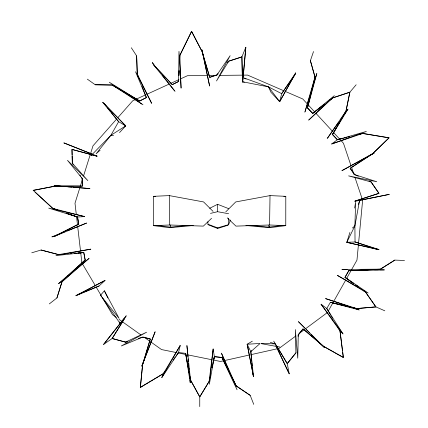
<?xml version="1.0" encoding="UTF-8"?>
<svg xmlns="http://www.w3.org/2000/svg" width="428" height="428" viewBox="0 0 428 428"><rect width="100%" height="100%" fill="white"/><g stroke="black" fill="none" stroke-linecap="round" stroke-linejoin="round"><path stroke-width="0.64" d="M245.918 225.503L269.576 227.712L285.77 225.647L285.802 196.324L270.025 195.601L235.716 201.936L225.786 211.844M199.748 406.6L199.764 396.852L190.481 379.909L185.629 353.362L178.546 352.528L175.822 356.321M188.818 225.31L170.392 227.156L170.403 225.16M154.374 65.142L152.309 62.515L153.711 65.029L172.206 84.653L178.615 81.448L178.979 51.312L181.092 88.131L179.846 55.469L191.503 31.378L202.102 51.59L209.741 77.361L217.221 74.9L218.071 73.889M227.273 217.868L235.946 226.118L269.576 224.989L270.025 195.601M338.981 329.159L339.998 330.881L343.272 357.519L323.477 346.295L303.056 328.891L298.257 335.07L297.754 358.247L295.331 329.581L295.919 352.752L287.242 363.613L289.237 373.847L273.717 341.116L287.242 363.613L296.058 352.774M349.906 232.431L346.803 242.328L355.047 241.964L378.967 249.513L377.442 249.428L355.047 241.964L354.892 225.888L355.62 202.267L354.603 208.067M178.615 81.448L178.674 80.116M178.888 75.451L179.129 70.122M179.642 58.797L179.792 55.469L191.658 31.378L202.102 51.59L209.688 77.34L217.066 74.777L217.922 73.771M178.941 75.451L179.123 71.455M179.696 58.797L179.846 55.469M242.719 82.208L245.833 47.257L241.9 56.903L242.446 81.32M242.922 79.373L245.833 47.257M358.418 244.816L356.968 260.112L346.471 278.74M358.541 243.489L362.634 200.256L354.967 177.459M213.133 348.964L209.34 384.242L214.364 356.668L213.133 348.964L209.148 381.364L199.764 396.852L190.444 379.93L185.699 353.362M298.097 336.381L298.257 335.07M377.442 249.428L346.803 242.328L354.892 225.888L359.429 201.262L358.455 204.45M356.155 84.771L349.853 92.202L346.006 111.152L332.497 134.531L337.366 139.742L343.192 138.292L337.366 139.742L331.652 143.99L362.618 133.456L389.079 137.907L372.681 153.684L350.163 168.354L354.651 174.833M331.652 143.99L366.357 131.45L337.366 139.742L332.465 134.478L345.974 111.114L349.853 92.202L332.636 97.9L330.015 99.938M209.474 380.08L209.201 381.385L199.764 396.852M209.148 381.364L209.971 377.464M212.716 364.469L212.031 367.716L214.364 356.668L222.02 357.466L236.079 385.746L250.214 395.376L253.745 404.364M212.989 363.169L214.364 356.668L221.934 357.498L235.962 385.837L250.214 395.376M180.156 345.599L178.546 352.528L161.8 377.592L163.357 373.639L180.156 345.599L161.8 377.592M313.515 51.553L310.396 60.696L314.955 77.201L307.4 107.856L312.702 113.383L324.766 104.015M244.318 82.326L243.077 81.866L268.484 86.868L279.671 101.677L281.667 93.673L295.732 72.894L279.671 101.677L270.961 92.271L268.484 86.868L244.292 78.073L246.03 78.998M323.755 104.86L312.734 113.42L307.491 107.893L315.11 77.201L310.396 60.696M307.491 107.893L316.827 73.498L312.718 86.82M304.854 112.184L314.955 77.201M305.084 111.558L309.583 96.969M309.979 95.701L312.322 88.088M49.327 303.896L56.929 297.958L62.007 281.554L85.145 260.026L83.776 252.525L77.821 253.018M79.795 187.919L74.996 203.22L76.302 214.503M80.191 186.645L82.39 179.632M83.594 175.806L92.988 145.841L116.416 119.284M56.929 297.958L62.124 281.656L85.215 260.096L83.792 252.579L77.832 253.071M230.43 220.013L228.616 224.663L227.61 225.337L217.601 228.472L208.58 224.941L207.922 224.245L207.922 221.683M251.728 361.457L250.819 351.666L251.375 350.462M279.671 101.677L295.732 72.894M328.099 311.343L333.021 302.607M333.674 301.446L345.813 279.907M100.082 150.276L96.139 153.754L110.895 135.291L118.62 121.696L111.28 112.446M353.646 283.502L345.005 277.312L348.777 270.662L380.315 269.153L394.83 260.096L404.497 260.475M394.83 260.096L380.353 269.308L348.777 270.764L344.968 277.365L349.831 280.843M332.497 134.531L347.996 109.07L344.149 114.533M242.494 82.187L241.9 56.903L228.702 61.236L216.509 80.978L230.157 55.656L217.066 74.777M126.142 315.832L103.603 344.438L112.163 338.5L126.201 315.875M127.555 341.64L125.655 342.207L112.163 338.5L124.709 318.32M327.206 138.56L345.974 111.114M290.698 80.78L281.667 93.673L268.484 86.868M291.447 79.704L295.208 74.328M327.607 138.019L335.686 126.549M336.456 125.458L338.767 122.178M340.688 119.449L341.458 118.358M342.229 117.261L343.384 115.624M143.31 337.077L150.281 338.971L142.594 364.72L140.411 387.447L163.357 373.639L165.304 370.937M173.094 360.109L175.041 357.401M103.603 344.438L124.409 318.1M298.049 335.054L303.003 328.907L323.477 346.295L343.411 357.428L342.742 352.249M227.429 62.756L228.702 61.236M227.316 62.681L228.6 61.167L241.9 56.903M100.489 295.288L104.384 290.805L119.091 318.373L100.489 295.288L120.231 323.659L119.369 321.867M117.743 117.78L132.771 100.741L135.2 99.628M119.503 132.605L125.725 125.891L102.72 102.303L118.62 121.696L125.725 125.891L110.895 135.291L90.945 155.712L91.983 154.904M211.555 218.323L203.364 226.118L169.729 224.989L153.54 225.647L153.502 196.324L169.279 195.601L203.589 201.936L213.048 211.368M98.996 286.038L105.058 280.431L75.879 295.759L98.996 286.038L83.176 292.394M349.853 92.202L332.668 97.937L308.684 120.102L334.386 95.631L312.702 113.383M85.145 260.026L58.556 283.721L64.681 278.628M250.819 351.666L260.122 343.454L247.165 344.251L253.52 376.587L250.819 351.666L247.165 344.251L252.327 341.18M62.124 281.656L89.217 258.293M352.383 228.044L354.892 225.888M67.233 276.504L70.299 273.957M72.337 272.262L88.671 258.683M329.523 100.382L332.668 97.937M295.785 336.007L279.158 348.355L251.113 354.619M299.006 333.615L304.372 329.635M305.442 328.838L327.441 312.504M163.357 373.639L140.288 387.361L142.594 364.72L150.314 339.003L142.749 337.114L138.314 338.436M75.879 295.759L105.058 280.431M87.344 79.159L95.225 84.755L112.371 84.947L139.614 101.003L146.403 97.552L142.069 86.413M209.629 208.302L217.601 204.311L228.616 208.623M178.669 81.448L172.275 84.637L153.711 65.029L174.629 90.859M112.163 338.5L125.602 342.084L146.59 332.214L121.322 345.963L142.749 337.114M136.414 99.071L145.531 94.904M146.745 94.347L169.221 84.054M171.045 83.219L178.941 79.608M180.156 79.052L187.448 75.713L207.494 75.505M77.088 294.839L81.957 292.886M58.695 234.169L51.874 236.887L54.677 236.245L86.617 223.047L67.383 230.708M59.936 233.677L64.901 231.698M125.602 342.084L127.501 341.512M31.763 252.788L41.099 250.016L58.625 254.59L62.6 254.264M207.922 224.245L217.601 227.862L228.616 224.663L228.616 218.232M347.718 137.142L349.66 136.655M357.423 134.708L362.602 133.408L389.031 137.752L372.681 153.684L350.163 168.3L354.721 174.64L358.348 176.234M357.439 134.745L362.618 133.456M210.501 213.379L217.601 211.705L228.616 213.733M249.155 355.058L220.457 361.467L213.256 360.012M354.914 201.353L389.309 194.371L358.338 200.604M33.17 190.455L55.56 186.057L82.444 186.073L82.235 178.176M58.625 254.59L90.822 249.15L55.945 255.596L83.792 252.579M250.492 225.31L268.918 227.156L282.491 225.353M283.834 196.58L285.802 196.324M193.386 225.503L169.729 227.712L153.54 225.647M384.82 310.808L375.88 306.892L356.642 308.609L330.384 302.339L359.188 309.925L356.021 308.861M330.839 315.377L326.767 308.486L330.421 302.286L356.658 308.572L375.88 306.892L365.528 292.014L363.907 290.853M59.952 254.548L58.625 254.66L41.099 250.016M61.279 254.441L62.6 254.328M70.55 253.676L71.872 253.563M74.52 253.344L76.51 253.183M74.509 253.285L75.836 253.178M84.621 216.589L77.522 217.023L48.722 208.12L84.621 216.589L52.944 208.484L33.218 190.299L55.56 186.057L82.406 186.105L82.058 178.316L81.336 177.208M348.777 270.764L384.387 269.897L379.743 269.849M208.832 75.494L216.177 75.414M219.521 75.382L247.582 75.093L283.764 90.757M380.315 269.153L341.919 269.469L347.226 269.522M365.143 269.704L368.46 269.736M374.436 269.795L378.416 269.838M95.225 84.755L112.318 85.102L139.56 101.088L146.365 97.589L135.542 71.733L151.651 103.341L137.26 74.033L136.65 55.934L131.332 47.759M261.449 343.491L275.365 343.871L270.271 342.373M110.895 135.291L113.538 135.376M269.576 224.989L285.77 225.647M60.674 186.212L54.019 185.677L89.971 188.588L73.327 187.234M62.675 186.373L66.003 186.645M67.999 186.806L71.995 187.127M153.502 196.324L155.471 196.58M156.814 225.353L170.392 227.156M261.396 343.684L279.917 347.055M175.929 352.474L161.522 349.569L144.097 337.178M177.893 352.87L185.752 354.459M187.715 354.855L211.946 359.75M346.803 242.328L378.967 249.513M371.049 181.814L378.951 193.312L354.871 201.128L378.951 193.365L371.017 181.932L348.622 175.887L376.784 181.745L354.721 174.64M325.633 298.616L356.658 308.572M325.633 298.648L350.955 307.16M55.453 209.41L52.928 208.538L35.096 192.22M52.944 208.484L57.357 210.02M97.108 156.076L63.858 142.893L92.598 154.337M284.995 91.292L302.778 98.991L314.981 112.27M369.198 181.146L371.017 181.932M375.88 306.892L365.491 292.051L337.419 275.391L368.192 293.036L345.005 277.312M139.614 101.003L109.322 82.262L133.611 98.467M112.318 85.102L142.979 104.758M134.718 99.205L141.893 103.993M116.32 317.432L112.505 314.719L102.308 297.465M119.043 319.368L140.828 334.856M355.807 285.048L357.963 286.6M350.912 281.613L353.608 283.545M356.31 285.481L357.931 286.637M363.87 290.89L365.491 292.051M321.086 304.206L326.767 308.486L342.978 333.894L339.998 330.881L321.086 304.206L342.978 333.894M305.506 328.72L298.412 321.647L324.408 347.579L315.431 338.618M306.448 329.662L309.76 332.963M311.177 334.375L314.484 337.676M102.72 102.303L125.725 125.891M315.885 113.254L332.16 130.963M333.519 132.439L339.843 139.325M341.202 140.801L343.459 143.257L351.131 166.059M72.086 154.743L71.963 149.426L97.054 156.215L71.995 149.388L72.396 163.298L87.847 180.6L67.458 160.302L82.058 178.316M103.934 103.202L106.791 106.797M107.605 107.824L108.83 109.365M109.648 110.392L110.461 111.419M155.204 66.19L156.027 67.239M162.645 75.633L175.052 91.367M72.396 163.298L73.124 164.4M79.892 174.999L80.614 176.101M276.616 345.867L287.242 363.613M331.518 316.527L332.535 318.25M337.285 326.286L338.302 328.009M82.246 263.53L95.508 285.963M96.188 287.113L101.629 296.315M104.384 290.805L107.845 297.974M276.435 346.717L289.237 373.847M221.934 357.498L237.053 389.769L228.964 370.851M221.442 353.127L236.079 385.746M221.661 353.763L228.183 369.016M138.651 77.768L137.26 74.033L136.65 55.934M351.559 167.327L353.903 174.292M247.165 344.251L253.52 376.587M185.629 353.362L190.257 382.787L190.016 380.123M339.998 330.881L342.577 350.955M76.532 216.493L77.527 225.123M77.682 226.449L80.523 251.006M80.753 252.996L81.903 262.953M190.481 379.909L186.913 345.535L187.924 356.84M251.851 362.762L252.151 366.026M252.333 367.984L252.456 369.289M252.638 371.247L253.001 375.163M188.106 358.835L188.347 361.5M188.523 363.495L188.7 365.491M188.941 368.15L189.058 369.482M189.657 376.132L189.839 378.127M72.118 156.07L72.295 163.384M169.279 195.601L169.729 224.989M269.57 226.38L269.576 227.712M268.907 225.16L268.918 227.156M217.601 204.311L217.601 211.705M217.601 227.862L217.601 228.472M155.096 331.866L141.796 366.09L155.096 331.866M372.681 153.684L341.902 170.66L374.168 153.149L372.681 153.684M78.752 224.037L54.677 236.245L78.752 224.106L77.522 217.023L66.811 213.299L77.522 217.023L78.752 224.037M346.423 137.468L344.481 137.955L346.429 137.49M209.602 85.932L202.016 50.012L209.602 85.932"/></g></svg>
